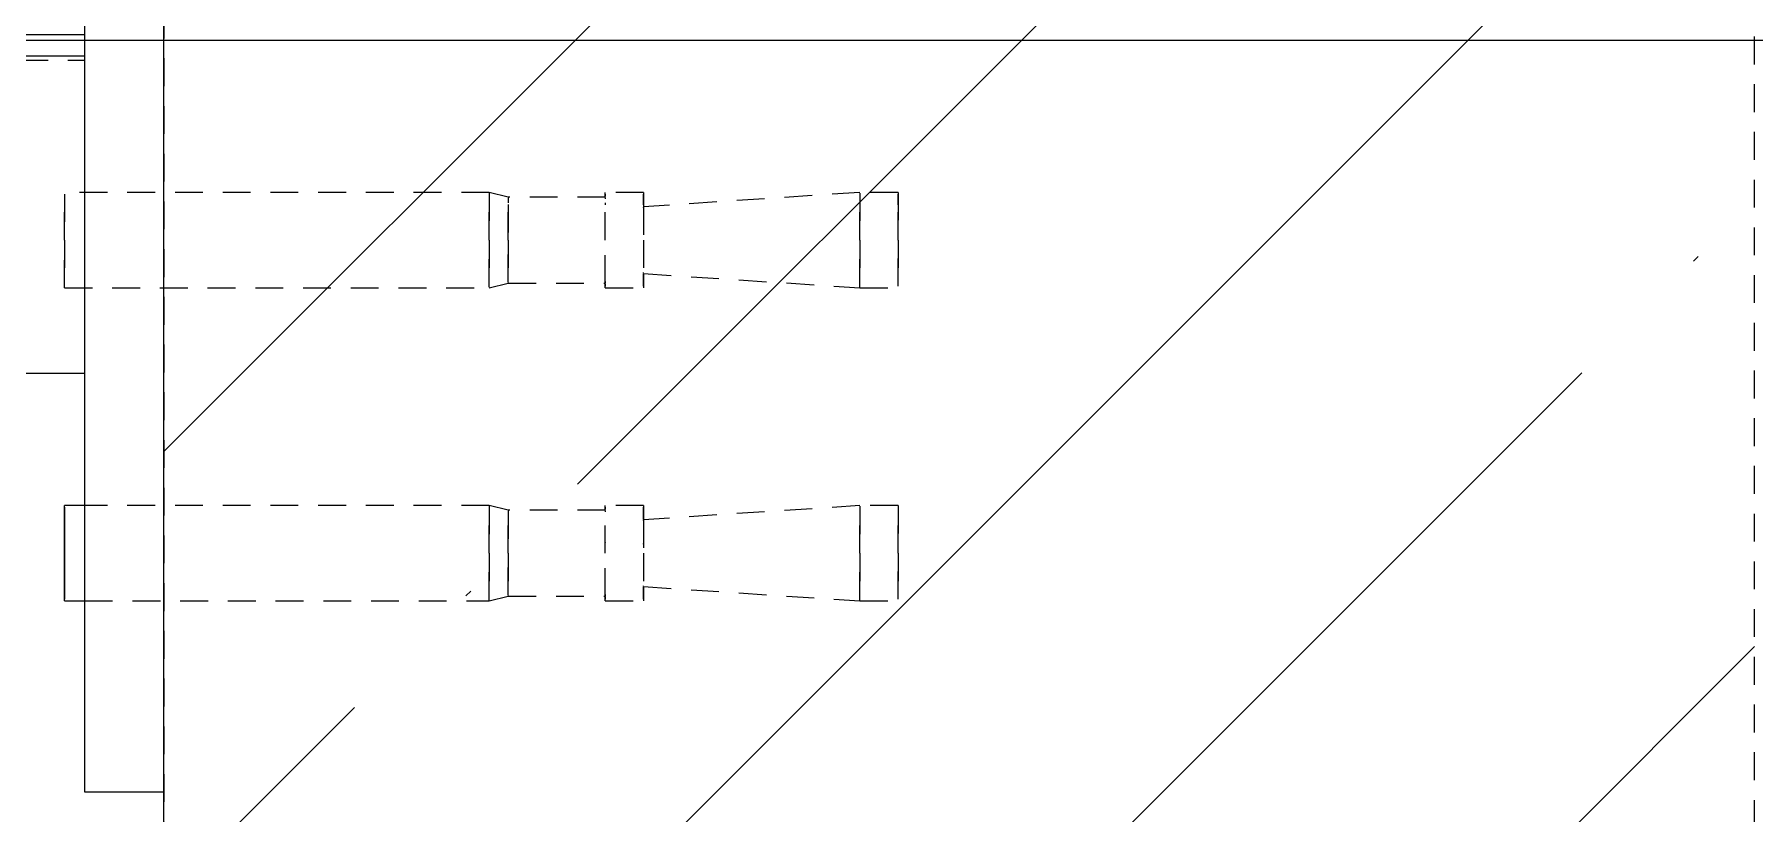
# Model space of a CAD drawing. Header units: millimetres. Extents: x 18265 to 85480, y -42500 to 14888.
# Drawn here: x 29784.1 to 30000.4, y 302.7 to 400.7 of the extents above; entities that cross this region are included whole.
import ezdxf

# ---------------------------------------------------------------- set-up
doc = ezdxf.new("R2010")
doc.units = ezdxf.units.MM
doc.linetypes.add('01 Штриховая _4 мм_', pattern=[6, 3.5, -2.5])
doc.linetypes.add('02 Штрихпунктирная _20 мм_', pattern=[25, 20, -2.5, 0, -2.5])
for name, color, linetype, lineweight in [('AA_Visotnaya otmetka', 7, 'Continuous', 9), ('AF_Balki', 7, 'Continuous', 20), ('AF_Stena', 7, '01 Штриховая _4 мм_', 20), ('AF_Stena_Опалубка_Существующая', 253, 'Continuous', 20), ('KR_Detal', 7, 'Continuous', 20), ('Оси', 7, 'Continuous', 9)]:
    doc.layers.add(name, color=color, linetype=linetype, lineweight=lineweight)

# ---------------------------------------------------------------- blocks, each defined once
blk = doc.blocks.new('354_Прокат Лист _НесКаркас_РабПлоск_ - 354_Прокат Лист _НесКаркас_РабПлоск_-V13-КР_РЗ_Км_1')
at = {"layer": 'AF_Balki'}
for p, q in [((6250, 526.73), (6240, 526.73)), ((6240, 526.73), (6240, 470.84)), ((6250, 470.83), (6250, 526.73)), ((6240, 458.85), (6240, 431.48)), ((6250, 431.46), (6250, 458.87)), ((6240, 419.49), (6240, 380.84)), ((6250, 380.83), (6250, 419.51))]:
    blk.add_line(p, q, dxfattribs=at)
blk = doc.blocks.new('354_Прокат Лист _НесКаркас_РабПлоск_ - 354_Прокат Лист _НесКаркас_РабПлоск_-V14-КР_РЗ_Км_1')
at = {"layer": 'AF_Balki'}
for p, q in [((6250, 494.85), (6240, 494.85)), ((6240, 494.85), (6240, 431.48)), ((6250, 431.46), (6250, 494.85)), ((6240, 419.49), (6240, 344.85)), ((6250, 344.85), (6250, 419.51))]:
    blk.add_line(p, q, dxfattribs=at)
blk = doc.blocks.new('354_Прокат Лист _НесКаркас_РабПлоск_ - 354_Прокат Лист _НесКаркас_РабПлоск_-V16-КР_РЗ_Км_1')
at = {"layer": 'AF_Balki'}
for p, q in [((6250, 455.48), (6240, 455.48)), ((6240, 455.48), (6240, 305.48)), ((6250, 305.48), (6250, 455.48)), ((6240, 305.48), (6250, 305.48))]:
    blk.add_line(p, q, dxfattribs=at)
blk = doc.blocks.new('253_Профиль гнутый сварной квадратный _НесКаркас_Балка_ - Балка_40х4-3819504-КР_РЗ_Км_1')
at = {"layer": 'AF_Balki'}
for p, q in [((6090, 400.71), (6240, 400.71)), ((6240, 400.71), (6240, 398.03)), ((6090, 398.03), (6240, 398.03)), ((6240, 398.03), (6240, 358.12)), ((6090, 358.12), (6240, 358.12))]:
    blk.add_line(p, q, dxfattribs=at)
blk = doc.blocks.new('253_Профиль гнутый сварной квадратный _НесКаркас_Балка_ - Балка_40х4-3872972-КР_РЗ_Км_1')
at = {"layer": 'AF_Balki'}
blk.add_line((6240, 419.49), (6240, 397.48), dxfattribs=at)
at = {"layer": 'AF_Balki', "linetype": '01 Штриховая _4 мм_'}
blk.add_line((4389.93, 397.48), (6240, 397.48), dxfattribs=at)
blk = doc.blocks.new('354_Анкер клиновой _СоедНесК_РабПлоск_ - M12x120_20-V41-КР_РЗ_Км_1')
at = {"layer": 'KR_Detal', "linetype": '01 Штриховая _4 мм_', "lineweight": 9}
for p, q in [((6290.9, 380.85), (6237.5, 380.85)), ((6237.5, 374.85), (6237.5, 380.85)), ((6293.3, 380.25), (6290.9, 380.85)), ((6290.9, 374.85), (6290.9, 380.76)), ((6290.9, 380.76), (6290.9, 374.85)), ((6310.3, 380.85), (6305.5, 380.85)), ((6305.5, 374.85), (6305.5, 380.85)), ((6337.5, 380.85), (6310.3, 379.05)), ((6310.3, 380.85), (6310.3, 374.85)), ((6342.3, 380.85), (6337.5, 380.85)), ((6337.5, 374.85), (6337.5, 380.76)), ((6337.5, 380.76), (6337.5, 374.85)), ((6342.3, 380.85), (6342.3, 374.85)), ((6237.5, 380.64), (6237.5, 374.85)), ((6305.5, 380.25), (6293.3, 380.25)), ((6293.3, 374.85), (6293.3, 380.16)), ((6293.3, 380.16), (6293.3, 379.52)), ((6293.3, 379.32), (6293.3, 374.85)), ((6305.5, 380.64), (6305.5, 380.34)), ((6305.5, 380.23), (6305.5, 380.04)), ((6305.5, 379.54), (6305.5, 379.3)), ((6310.3, 379.3), (6310.3, 380.64)), ((6310.3, 378.94), (6310.3, 379.01)), ((6342.3, 379.3), (6342.3, 380.64)), ((6342.3, 374.85), (6342.3, 379.09)), ((6237.5, 374.85), (6237.5, 369.05)), ((6237.5, 368.85), (6237.5, 374.85)), ((6290.9, 374.85), (6290.9, 368.94)), ((6290.9, 368.94), (6290.9, 374.85)), ((6293.3, 374.85), (6293.3, 369.53)), ((6293.3, 369.53), (6293.3, 374.85)), ((6305.5, 368.85), (6305.5, 374.85)), ((6310.3, 374.85), (6310.3, 368.85)), ((6337.5, 374.85), (6337.5, 368.94)), ((6337.5, 368.94), (6337.5, 374.85)), ((6342.3, 374.85), (6342.3, 368.85)), ((6342.3, 369.05), (6342.3, 374.85)), ((6310.3, 370.69), (6310.3, 370.76)), ((6310.3, 370.65), (6337.5, 368.85)), ((6310.3, 369.05), (6310.3, 370.6)), ((6237.5, 368.85), (6290.9, 368.85)), ((6290.9, 368.85), (6293.3, 369.45)), ((6293.3, 369.45), (6305.5, 369.45)), ((6305.5, 369.65), (6305.5, 369.46)), ((6305.5, 369.35), (6305.5, 369.05)), ((6305.5, 368.85), (6310.3, 368.85)), ((6337.5, 368.85), (6342.3, 368.85))]:
    blk.add_line(p, q, dxfattribs=at)
blk = doc.blocks.new('354_Анкер клиновой _СоедНесК_РабПлоск_ - M12x120_20-V42-КР_РЗ_Км_1')
at = {"layer": 'KR_Detal', "linetype": '01 Штриховая _4 мм_', "lineweight": 9}
for p, q in [((6290.9, 380.85), (6237.5, 380.85)), ((6237.5, 374.85), (6237.5, 380.85)), ((6293.3, 380.25), (6290.9, 380.85)), ((6290.9, 374.85), (6290.9, 380.76)), ((6290.9, 380.76), (6290.9, 374.85)), ((6310.3, 380.85), (6305.5, 380.85)), ((6305.5, 380.34), (6305.5, 380.85)), ((6337.5, 380.85), (6310.3, 379.05)), ((6310.3, 380.85), (6310.3, 379.09)), ((6342.3, 380.85), (6337.5, 380.85)), ((6337.5, 374.85), (6337.5, 380.76)), ((6337.5, 380.76), (6337.5, 374.85)), ((6342.3, 380.85), (6342.3, 374.85)), ((6237.5, 380.64), (6237.5, 374.85)), ((6305.5, 380.25), (6293.3, 380.25)), ((6293.3, 374.85), (6293.3, 380.16)), ((6293.3, 380.16), (6293.3, 379.52)), ((6293.3, 379.32), (6293.3, 374.85)), ((6305.5, 380.64), (6305.5, 380.34)), ((6305.5, 374.85), (6305.5, 380.23)), ((6305.5, 380.23), (6305.5, 380.04)), ((6305.5, 379.54), (6305.5, 379.3)), ((6310.3, 379.3), (6310.3, 380.64)), ((6310.3, 378.94), (6310.3, 379.01)), ((6310.3, 379.01), (6310.3, 374.85)), ((6342.3, 379.3), (6342.3, 380.64)), ((6342.3, 374.85), (6342.3, 379.09)), ((6237.5, 374.85), (6237.5, 369.05)), ((6237.5, 368.85), (6237.5, 374.85)), ((6290.9, 374.85), (6290.9, 368.94)), ((6290.9, 368.94), (6290.9, 374.85)), ((6293.3, 374.85), (6293.3, 369.53)), ((6293.3, 369.53), (6293.3, 374.85)), ((6305.5, 369.46), (6305.5, 374.85)), ((6310.3, 374.85), (6310.3, 370.69)), ((6337.5, 374.85), (6337.5, 368.94)), ((6337.5, 368.94), (6337.5, 374.85)), ((6342.3, 374.85), (6342.3, 368.85)), ((6342.3, 369.05), (6342.3, 374.85)), ((6310.3, 370.69), (6310.3, 370.76)), ((6310.3, 370.65), (6337.5, 368.85)), ((6310.3, 370.6), (6310.3, 368.85)), ((6310.3, 369.05), (6310.3, 370.6)), ((6237.5, 368.85), (6290.9, 368.85)), ((6290.9, 368.85), (6293.3, 369.45)), ((6293.3, 369.45), (6305.5, 369.45)), ((6305.5, 369.65), (6305.5, 369.46)), ((6305.5, 369.35), (6305.5, 369.05)), ((6305.5, 368.85), (6305.5, 369.35)), ((6305.5, 368.85), (6310.3, 368.85)), ((6337.5, 368.85), (6342.3, 368.85))]:
    blk.add_line(p, q, dxfattribs=at)
blk = doc.blocks.new('354_Анкер клиновой _СоедНесК_РабПлоск_ - M12x120_20-V19-КР_РЗ_Км_1')
at = {"layer": 'KR_Detal', "lineweight": 9}
for p, q in [((6240, 341.48), (6237.5, 341.48)), ((6237.5, 335.48), (6237.5, 341.28)), ((6237.5, 341.28), (6237.5, 335.48)), ((6237.5, 335.48), (6237.5, 329.69)), ((6237.5, 329.69), (6237.5, 335.48)), ((6237.5, 329.48), (6240, 329.48))]:
    blk.add_line(p, q, dxfattribs=at)
at = {"layer": 'KR_Detal', "linetype": '01 Штриховая _4 мм_', "lineweight": 9}
for p, q in [((6237.5, 341.28), (6237.5, 341.48)), ((6290.9, 341.48), (6240.05, 341.48)), ((6293.3, 340.88), (6290.9, 341.48)), ((6290.9, 335.48), (6290.9, 341.39)), ((6290.9, 341.39), (6290.9, 335.48)), ((6305.5, 340.88), (6293.3, 340.88)), ((6293.3, 335.48), (6293.3, 340.8)), ((6293.3, 340.8), (6293.3, 335.48)), ((6310.3, 341.48), (6305.5, 341.48)), ((6305.5, 335.48), (6305.5, 341.48)), ((6305.5, 341.28), (6305.5, 340.98)), ((6305.5, 340.87), (6305.5, 340.68)), ((6337.5, 341.48), (6310.3, 339.68)), ((6310.3, 341.48), (6310.3, 335.48)), ((6310.3, 339.73), (6310.3, 341.28)), ((6310.3, 339.58), (6310.3, 339.64)), ((6342.3, 341.48), (6337.5, 341.48)), ((6337.5, 335.48), (6337.5, 341.39)), ((6337.5, 341.39), (6337.5, 335.48)), ((6342.3, 341.48), (6342.3, 335.48)), ((6342.3, 335.48), (6342.3, 341.28)), ((6290.9, 335.48), (6290.9, 329.58)), ((6290.9, 329.58), (6290.9, 335.48)), ((6293.3, 335.48), (6293.3, 330.17)), ((6293.3, 330.17), (6293.3, 335.48)), ((6305.5, 336.84), (6305.5, 336.79)), ((6305.5, 329.48), (6305.5, 335.48)), ((6310.3, 336.63), (6310.3, 336.69)), ((6310.3, 335.48), (6310.3, 329.48)), ((6337.5, 335.48), (6337.5, 329.58)), ((6337.5, 329.58), (6337.5, 335.48)), ((6342.3, 335.48), (6342.3, 329.48)), ((6342.3, 329.69), (6342.3, 335.48)), ((6310.3, 331.33), (6310.3, 331.39)), ((6310.3, 331.28), (6337.5, 329.48)), ((6310.3, 329.69), (6310.3, 331.24)), ((6237.5, 329.48), (6237.5, 329.69)), ((6240.05, 329.48), (6290.9, 329.48)), ((6290.9, 329.48), (6293.3, 330.08)), ((6293.3, 330.08), (6305.5, 330.08)), ((6305.5, 330.29), (6305.5, 330.1)), ((6305.5, 329.99), (6305.5, 329.69)), ((6305.5, 329.48), (6310.3, 329.48)), ((6337.5, 329.48), (6342.3, 329.48))]:
    blk.add_line(p, q, dxfattribs=at)
blk = doc.blocks.new('354_Анкер клиновой _СоедНесК_РабПлоск_ - M12x120_20-V20-КР_РЗ_Км_1')
at = {"layer": 'KR_Detal', "lineweight": 9}
for p, q in [((6240, 341.48), (6237.5, 341.48)), ((6237.5, 335.48), (6237.5, 341.48)), ((6237.5, 341.28), (6237.5, 335.48)), ((6237.5, 335.48), (6237.5, 329.69)), ((6237.5, 329.48), (6237.5, 335.48)), ((6237.5, 329.48), (6240, 329.48))]:
    blk.add_line(p, q, dxfattribs=at)
at = {"layer": 'KR_Detal', "linetype": '01 Штриховая _4 мм_', "lineweight": 9}
for p, q in [((6290.9, 341.48), (6240.05, 341.48)), ((6293.3, 340.88), (6290.9, 341.48)), ((6290.9, 335.48), (6290.9, 341.39)), ((6290.9, 341.39), (6290.9, 335.48)), ((6305.5, 340.88), (6293.3, 340.88)), ((6293.3, 335.48), (6293.3, 340.8)), ((6293.3, 340.8), (6293.3, 335.48)), ((6310.3, 341.48), (6305.5, 341.48)), ((6305.5, 340.98), (6305.5, 341.48)), ((6305.5, 341.28), (6305.5, 340.98)), ((6305.5, 335.48), (6305.5, 340.87)), ((6305.5, 340.87), (6305.5, 340.68)), ((6337.5, 341.48), (6310.3, 339.68)), ((6310.3, 341.48), (6310.3, 339.73)), ((6310.3, 339.73), (6310.3, 341.28)), ((6310.3, 339.58), (6310.3, 339.64)), ((6310.3, 339.64), (6310.3, 335.48)), ((6342.3, 341.48), (6337.5, 341.48)), ((6337.5, 335.48), (6337.5, 341.39)), ((6337.5, 341.39), (6337.5, 335.48)), ((6342.3, 341.48), (6342.3, 335.48)), ((6342.3, 335.48), (6342.3, 341.28)), ((6290.9, 335.48), (6290.9, 329.58)), ((6290.9, 329.58), (6290.9, 335.48)), ((6293.3, 335.48), (6293.3, 330.17)), ((6293.3, 330.17), (6293.3, 335.48)), ((6305.5, 336.84), (6305.5, 336.79)), ((6305.5, 330.1), (6305.5, 335.48)), ((6310.3, 336.63), (6310.3, 336.69)), ((6310.3, 335.48), (6310.3, 331.32)), ((6337.5, 335.48), (6337.5, 329.58)), ((6337.5, 329.58), (6337.5, 335.48)), ((6342.3, 335.48), (6342.3, 329.48)), ((6342.3, 329.69), (6342.3, 335.48)), ((6310.3, 331.32), (6310.3, 331.39)), ((6310.3, 331.28), (6337.5, 329.48)), ((6310.3, 331.24), (6310.3, 329.48)), ((6310.3, 329.69), (6310.3, 331.24)), ((6240.05, 329.48), (6290.9, 329.48)), ((6290.9, 329.48), (6293.3, 330.08)), ((6293.3, 330.08), (6305.5, 330.08)), ((6305.5, 330.29), (6305.5, 330.1)), ((6305.5, 329.99), (6305.5, 329.69)), ((6305.5, 329.48), (6305.5, 329.99)), ((6305.5, 329.48), (6310.3, 329.48)), ((6337.5, 329.48), (6342.3, 329.48))]:
    blk.add_line(p, q, dxfattribs=at)

msp = doc.modelspace()

# ---------------------------------------------------------------- hatches: boundary and pattern name
at = {"layer": 'AF_Stena', "lineweight": 9}
h = msp.add_hatch(dxfattribs=at)
h.set_pattern_fill('FP_1', color=256, style=0, pattern_type=2)
h.set_pattern_definition([(45, (27214.385, -217.18), (-56.1266, 56.1266), []), (45, (27270.51, -217.18), (-56.1266, 56.1266), [99.219, -19.844, 0.8382, -19.006])])
h.paths.add_polyline_path([(29885.7654, 18.9493), (30000.3863, 18.9493), (30000.3863, 1585.7121), (29800.3863, 1585.7121), (29800.3863, 18.9493)])

# ---------------------------------------------------------------- linework, layer by layer
at = {"layer": 'AA_Visotnaya otmetka'}
msp.add_line((29623.6091, 400), (30148.5764, 400), dxfattribs=at)
at = {"layer": 'AF_Stena_Опалубка_Существующая', "linetype": '01 Штриховая _4 мм_'}
for p, q in [((29800.3863, 1585.7121), (29800.3863, 18.9493)), ((30000.3863, 18.9493), (30000.3863, 1585.7121))]:
    msp.add_line(p, q, dxfattribs=at)
at = {"layer": 'Оси', "linetype": '02 Штрихпунктирная _20 мм_'}
msp.add_line((29800.3863, -164.683), (29800.3863, 1665.5816), dxfattribs=at)

# ---------------------------------------------------------------- block references
at = {"layer": 'AF_Balki'}
for name in ['354_Прокат Лист _НесКаркас_РабПлоск_ - 354_Прокат Лист _НесКаркас_РабПлоск_-V13-КР_РЗ_Км_1', '354_Прокат Лист _НесКаркас_РабПлоск_ - 354_Прокат Лист _НесКаркас_РабПлоск_-V14-КР_РЗ_Км_1', '354_Прокат Лист _НесКаркас_РабПлоск_ - 354_Прокат Лист _НесКаркас_РабПлоск_-V16-КР_РЗ_Км_1']:
    msp.add_blockref(name, (23550.3863, 0), dxfattribs=at)
at = {"layer": 'AF_Balki', "linetype": '01 Штриховая _4 мм_'}
for name in ['253_Профиль гнутый сварной квадратный _НесКаркас_Балка_ - Балка_40х4-3872972-КР_РЗ_Км_1', '253_Профиль гнутый сварной квадратный _НесКаркас_Балка_ - Балка_40х4-3819504-КР_РЗ_Км_1']:
    msp.add_blockref(name, (23550.3863, 0), dxfattribs=at)
at = {"layer": 'KR_Detal', "linetype": '01 Штриховая _4 мм_', "lineweight": 9}
for name in ['354_Анкер клиновой _СоедНесК_РабПлоск_ - M12x120_20-V41-КР_РЗ_Км_1', '354_Анкер клиновой _СоедНесК_РабПлоск_ - M12x120_20-V42-КР_РЗ_Км_1', '354_Анкер клиновой _СоедНесК_РабПлоск_ - M12x120_20-V19-КР_РЗ_Км_1', '354_Анкер клиновой _СоедНесК_РабПлоск_ - M12x120_20-V20-КР_РЗ_Км_1']:
    msp.add_blockref(name, (23550.3863, 0), dxfattribs=at)

doc.saveas('drawing.dxf')
